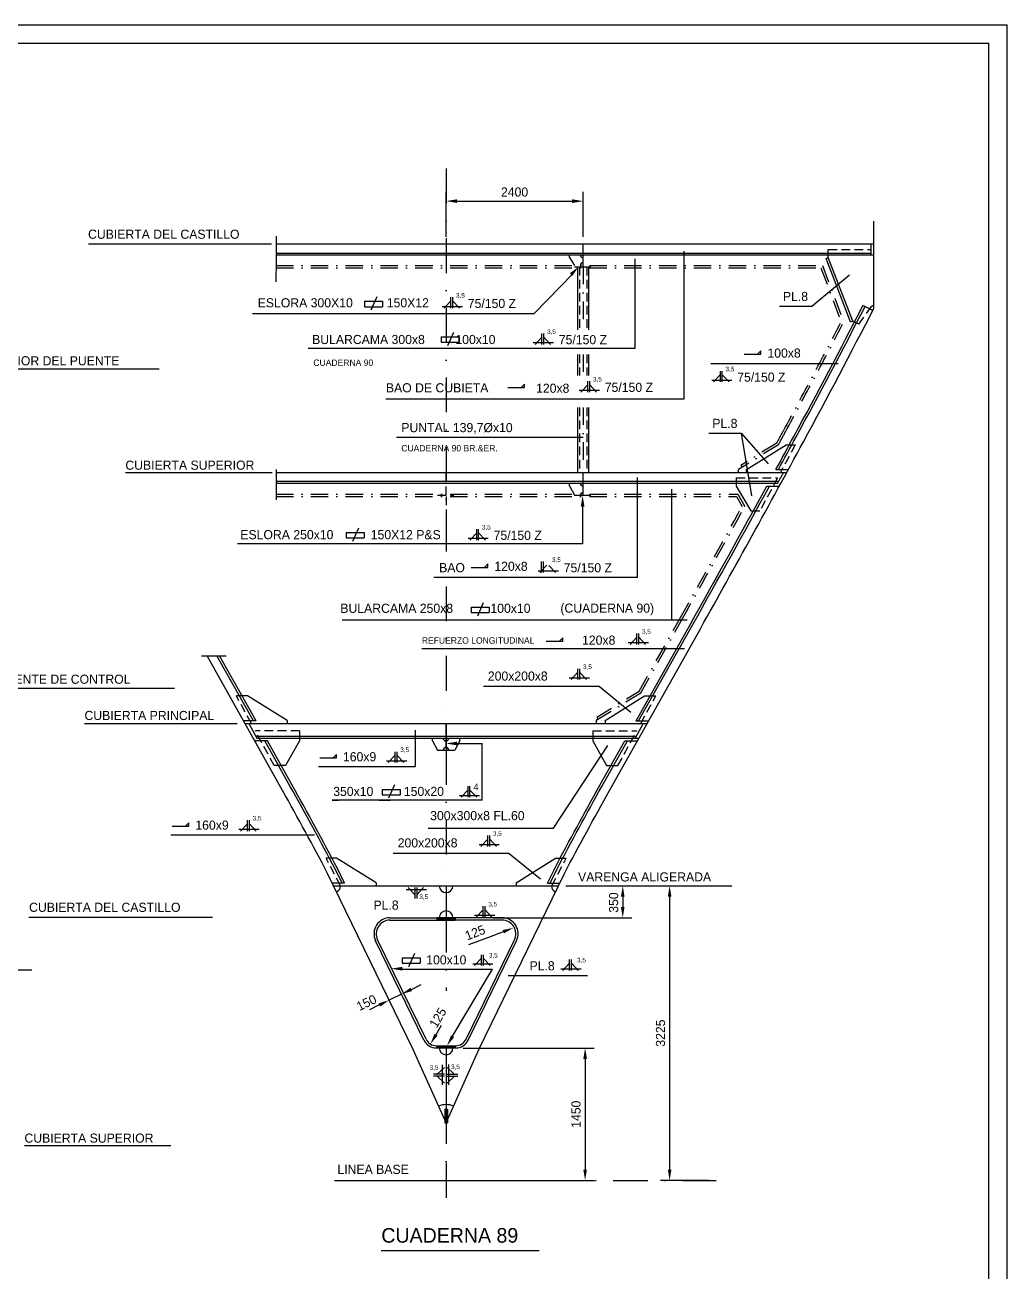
# Model space of a CAD drawing. Extents: x 24741 to 58381, y 5257 to 29017.
# Drawn here: x 47633 to 58381, y 15368 to 29017 of the extents above; entities that cross this region are included whole.
import ezdxf
from ezdxf.enums import TextEntityAlignment as Align

# ---------------------------------------------------------------- set-up
doc = ezdxf.new("R2010")
doc.units = 0
doc.header["$LTSCALE"] = 30
doc.header["$MEASUREMENT"] = 0
for name, pattern in [('RAYITAS2', [4.7625, 3.175, -1.5875]), ('TRAZO_Y_PUNTO', [25.4, 12.7, -6.35, 0, -6.35]), ('TRAZO_Y_PUNTO2', [12.7, 6.35, -3.175, 0, -3.175])]:
    doc.linetypes.add(name, pattern=pattern)
doc.layers.get('0').update_dxf_attribs({"linetype": 'CONTINUOUS'})
doc.layers.get('DEFPOINTS').update_dxf_attribs({"linetype": 'CONTINUOUS'})
doc.layers.add('CUADERNA', color=7, linetype='CONTINUOUS')
doc.styles.get("Standard").update_dxf_attribs({"font": 'Gothic.TTF'})
doc.dimstyles.new('CN', dxfattribs={"dimscale": 40, "dimtxt": 2.5, "dimasz": 3, "dimexe": 2.5, "dimexo": 2, "dimgap": 0.018, "dimtad": 1, "dimdec": 4, "dimlfac": 40, "dimzin": 12, "dimdsep": 46, "dimtxsty": 'Standard', "dimcen": 0.018, "dimclrd": 1, "dimclre": 1, "dimclrt": 3, "dimadec": 0, "dimazin": 0, "dimtfac": 0.2, "dimtdec": 4, "dimtmove": 2, "dimatfit": 3, "dimfxl": 0, "dimtolj": 1, "dimtzin": 12, "dimarcsym": 0})

# ---------------------------------------------------------------- blocks, each defined once
blk = doc.blocks.new('*D70')
at = {"color": 1, "linetype": 'ByBlock'}
for p, q in [((52241, 26700), (52241, 27189)), ((53741, 26700), (53741, 27189)), ((52361, 27089), (53621, 27089))]:
    blk.add_line(p, q, dxfattribs=at)
for points in [[(52361, 27109), (52361, 27069), (52241, 27089)], [(53621, 27109), (53621, 27069), (53741, 27089)]]:
    blk.add_solid(points, dxfattribs=at)
at = {"layer": 'DEFPOINTS', "color": 0, "linetype": 'ByBlock'}
for p in [(53741, 27089), (52241, 26620), (53741, 26620)]:
    blk.add_point(p, dxfattribs=at)
at = {"color": 3, "linetype": 'ByBlock'}
blk.add_text('2400', height=100, dxfattribs=at).set_placement((52991, 27189), align=Align.MIDDLE_CENTER)
blk = doc.blocks.new('*X58')
at = {"color": 0}
for p, q in [((51924, 16609), (51946, 16631)), ((51924, 16587), (51954, 16617)), ((51924, 16564), (51954, 16594)), ((51924, 16542), (51954, 16572)), ((51924, 16519), (51954, 16549)), ((51924, 16497), (51954, 16527)), ((51930, 16481), (51954, 16505)), ((51953, 16481), (51954, 16482))]:
    blk.add_line(p, q, dxfattribs=at)
blk = doc.blocks.new('*D63')
at = {"color": 1, "linetype": 'ByBlock'}
for p, q in [((63289, 19684), (64013, 19684)), ((63913, 19564), (63913, 19454)), ((62490, 19334), (64013, 19334))]:
    blk.add_line(p, q, dxfattribs=at)
for points in [[(63893, 19564), (63933, 19564), (63913, 19684)], [(63893, 19454), (63933, 19454), (63913, 19334)]]:
    blk.add_solid(points, dxfattribs=at)
at = {"layer": 'DEFPOINTS', "color": 0, "linetype": 'ByBlock'}
for p in [(63209, 19684), (62410, 19334), (63913, 19334)]:
    blk.add_point(p, dxfattribs=at)
at = {"color": 3, "linetype": 'ByBlock'}
blk.add_text('350', height=100, rotation=90, dxfattribs=at).set_placement((63813, 19501), align=Align.MIDDLE_CENTER)
blk = doc.blocks.new('*D66')
at = {"color": 1, "linetype": 'ByBlock'}
for p, q in [((62442, 19120), (62224, 19037)), ((62605, 19182), (62442, 19120))]:
    blk.add_line(p, q, dxfattribs=at)
blk.add_solid([(62612, 19163), (62598, 19200), (62717, 19224)], dxfattribs=at)
at = {"layer": 'DEFPOINTS', "color": 0, "linetype": 'ByBlock'}
for p in [(62600, 19180), (62717, 19224)]:
    blk.add_point(p, dxfattribs=at)
at = {"color": 3, "linetype": 'ByBlock'}
blk.add_text('125', height=100, rotation=20.7629, dxfattribs=at).set_placement((62297, 19172), align=Align.MIDDLE_CENTER)
blk = doc.blocks.new('*D64')
at = {"color": 1, "linetype": 'ByBlock'}
for p, q in [((63293, 19684), (64526, 19684)), ((64426, 19564), (64426, 16579)), ((64854, 16459), (64326, 16459))]:
    blk.add_line(p, q, dxfattribs=at)
for points in [[(64406, 19564), (64446, 19564), (64426, 19684)], [(64406, 16579), (64446, 16579), (64426, 16459)]]:
    blk.add_solid(points, dxfattribs=at)
at = {"layer": 'DEFPOINTS', "color": 0, "linetype": 'ByBlock'}
for p in [(63213, 19684), (64426, 16459), (64934, 16459)]:
    blk.add_point(p, dxfattribs=at)
at = {"color": 3, "linetype": 'ByBlock'}
blk.add_text('3225', height=100, rotation=90, dxfattribs=at).set_placement((64326, 18072), align=Align.MIDDLE_CENTER)
blk = doc.blocks.new('*D65')
at = {"color": 1, "linetype": 'ByBlock'}
for p, q in [((62166, 17909), (63601, 17909)), ((63501, 17789), (63501, 16579)), ((60838, 16459), (63601, 16459))]:
    blk.add_line(p, q, dxfattribs=at)
for points in [[(63481, 17789), (63521, 17789), (63501, 17909)], [(63481, 16579), (63521, 16579), (63501, 16459)]]:
    blk.add_solid(points, dxfattribs=at)
at = {"layer": 'DEFPOINTS', "color": 0, "linetype": 'ByBlock'}
for p in [(62086, 17909), (60758, 16459), (63501, 16459)]:
    blk.add_point(p, dxfattribs=at)
at = {"color": 3, "linetype": 'ByBlock'}
blk.add_text('1450', height=100, rotation=90, dxfattribs=at).set_placement((63401, 17184), align=Align.MIDDLE_CENTER)
blk = doc.blocks.new('*D67')
at = {"color": 1, "linetype": 'ByBlock'}
for p, q in [((61600, 18551), (61708, 18603)), ((61322, 18505), (61314, 18523)), ((61492, 18498), (61357, 18433)), ((61249, 18380), (61141, 18328)), ((61527, 18426), (61536, 18408))]:
    blk.add_line(p, q, dxfattribs=at)
for points in [[(61591, 18569), (61609, 18533), (61492, 18498)], [(61241, 18398), (61258, 18362), (61357, 18433)]]:
    blk.add_solid(points, dxfattribs=at)
at = {"layer": 'DEFPOINTS', "color": 0, "linetype": 'ByBlock'}
for p in [(61357, 18433), (61357, 18433), (61492, 18498)]:
    blk.add_point(p, dxfattribs=at)
at = {"color": 3, "linetype": 'ByBlock'}
blk.add_text('150', height=100, rotation=25.9108, dxfattribs=at).set_placement((61108, 18405), align=Align.MIDDLE_CENTER)
blk = doc.blocks.new('*D68')
at = {"color": 1, "linetype": 'ByBlock'}
blk.add_line((61870, 18055), (61931, 18158), dxfattribs=at)
blk.add_solid([(61887, 18045), (61852, 18065), (61808, 17952)], dxfattribs=at)
at = {"layer": 'DEFPOINTS', "color": 0, "linetype": 'ByBlock'}
for p in [(61872, 18059), (61808, 17952)]:
    blk.add_point(p, dxfattribs=at)
at = {"color": 3, "linetype": 'ByBlock'}
blk.add_text('125', height=100, rotation=59.1317, dxfattribs=at).set_placement((61890, 18241), align=Align.MIDDLE_CENTER)

msp = doc.modelspace()

# ---------------------------------------------------------------- linework, layer by layer
at = {"color": 3}
for p, q in [((24740.721039, 29017.4178338), (58380.721039, 29017.4178338)), ((58380.721039, 5257.4178338), (58380.721039, 29017.4178338)), ((50380.8333189, 26703.9926928), (50380.8333189, 26439.309329)), ((50380.8333189, 26439.309329), (50377.3296574, 26207.1165687)), ((50379.9812059, 26382.8385566), (50379.9812059, 26382.8385566)), ((51350.4848313, 25992.3344823), (51350.4848313, 25933.0291416)), ((51350.4848313, 25992.3344823), (51350.4848313, 25933.0291416)), ((51350.4848313, 25992.3344823), (51547.0582241, 25992.3344823)), ((51350.4848313, 25992.3344823), (51547.0582241, 25992.3344823)), ((51484.0063558, 26040.5199359), (51419.1001523, 25894.1101475)), ((51547.0582241, 25992.3344823), (51547.0582241, 25933.0291416)), ((51547.0582241, 25992.3344823), (51547.0582241, 25933.0291416)), ((51350.4848313, 25933.0291416), (51547.0582241, 25933.0291416)), ((51350.4848313, 25933.0291416), (51547.0582241, 25933.0291416)), ((52188.7243865, 25603.9900378), (52385.2977793, 25603.9900378)), ((52188.7243865, 25603.9900378), (52385.2977793, 25603.9900378)), ((52188.7243865, 25603.9900378), (52188.7243865, 25544.6846971)), ((52188.7243865, 25603.9900378), (52188.7243865, 25544.6846971)), ((52188.7243865, 25544.6846971), (52385.2977793, 25544.6846971)), ((52188.7243865, 25544.6846971), (52385.2977793, 25544.6846971)), ((52322.245911, 25652.1754914), (52257.3397075, 25505.765703)), ((52322.245911, 25652.1754914), (52257.3397075, 25505.765703)), ((52385.2977793, 25603.9900378), (52385.2977793, 25544.6846971)), ((52385.2977793, 25603.9900378), (52385.2977793, 25544.6846971)), ((50380.3996629, 24151.8132408), (50380.3996629, 23818.2561729)), ((51281.6626733, 23509.773436), (51216.7564698, 23363.3636476)), ((51281.6626733, 23509.773436), (51216.7564698, 23363.3636476)), ((51148.1411488, 23461.5879824), (51344.7145416, 23461.5879824)), ((51148.1411488, 23461.5879824), (51148.1411488, 23402.2826417)), ((51148.1411488, 23461.5879824), (51148.1411488, 23402.2826417)), ((51148.1411488, 23461.5879824), (51344.7145416, 23461.5879824)), ((51148.1411488, 23402.2826417), (51344.7145416, 23402.2826417)), ((51148.1411488, 23402.2826417), (51344.7145416, 23402.2826417)), ((51344.7145416, 23461.5879824), (51344.7145416, 23402.2826417)), ((51344.7145416, 23461.5879824), (51344.7145416, 23402.2826417)), ((52648.5170096, 22694.0938543), (52583.6108061, 22547.684066)), ((52648.5170096, 22694.0938543), (52583.6108061, 22547.684066)), ((52514.9954851, 22645.9084007), (52514.9954851, 22586.60306)), ((52514.9954851, 22645.9084007), (52514.9954851, 22586.60306)), ((52514.9954851, 22645.9084007), (52711.5688779, 22645.9084007)), ((52514.9954851, 22645.9084007), (52711.5688779, 22645.9084007)), ((52514.9954851, 22586.60306), (52711.5688779, 22586.60306)), ((52514.9954851, 22586.60306), (52711.5688779, 22586.60306)), ((52711.5688779, 22645.9084007), (52711.5688779, 22586.60306)), ((52711.5688779, 22645.9084007), (52711.5688779, 22586.60306)), ((52637.8785095, 20533.632395), (52637.8785095, 21152.6257874)), ((51542.7187102, 20650.9763619), (51739.2921029, 20650.9763619)), ((51542.7187102, 20650.9763619), (51542.7187102, 20591.6710211)), ((51542.7187102, 20650.9763619), (51542.7187102, 20591.6710211)), ((51542.7187102, 20650.9763619), (51739.2921029, 20650.9763619)), ((51676.2402347, 20699.1618154), (51611.3340312, 20552.7520271)), ((51676.2402347, 20699.1618154), (51611.3340312, 20552.7520271)), ((51739.2921029, 20650.9763619), (51739.2921029, 20591.6710211)), ((51739.2921029, 20650.9763619), (51739.2921029, 20591.6710211)), ((51542.7187102, 20591.6710211), (51739.2921029, 20591.6710211)), ((51542.7187102, 20591.6710211), (51739.2921029, 20591.6710211)), ((51895.814359, 18855.661714), (51830.9081555, 18709.2519257)), ((51762.2928345, 18807.4762605), (51762.2928345, 18748.1709197)), ((51762.2928345, 18807.4762605), (51762.2928345, 18748.1709197)), ((51762.2928345, 18807.4762605), (51958.8662272, 18807.4762605)), ((51762.2928345, 18807.4762605), (51958.8662272, 18807.4762605)), ((51762.2928345, 18748.1709197), (51958.8662272, 18748.1709197)), ((51762.2928345, 18748.1709197), (51958.8662272, 18748.1709197)), ((51958.8662272, 18807.4762605), (51958.8662272, 18748.1709197)), ((51958.8662272, 18807.4762605), (51958.8662272, 18748.1709197)), ((51530.2063028, 15604.9846713), (53260.4480671, 15604.9846713))]:
    msp.add_line(p, q, dxfattribs=at)
at = {"color": 2}
for p, q in [((24978.4085842, 28817.4178338), (58180.721039, 28817.4178338)), ((58180.721039, 5457.4178338), (58180.721039, 28817.4178338)), ((55504.4468406, 25413.7558353), (55686.0359178, 25413.7558353)), ((55686.0359178, 25451.2012676), (55650.2169487, 25413.7558353)), ((55686.0359178, 25413.7558353), (55686.0359178, 25451.2012676)), ((52916.4111733, 25048.8762933), (53098.0002505, 25048.8762933)), ((53098.0002505, 25086.3217257), (53062.1812814, 25048.8762933)), ((53098.0002505, 25048.8762933), (53098.0002505, 25086.3217257)), ((52515.993169, 23080.3157483), (52697.5822462, 23080.3157483)), ((52697.5822462, 23117.7611807), (52661.7632772, 23080.3157483)), ((52697.5822462, 23080.3157483), (52697.5822462, 23117.7611807)), ((53337.5571962, 22271.9702916), (53519.1462734, 22271.9702916)), ((53519.1462734, 22309.4157239), (53483.3273043, 22271.9702916)), ((53519.1462734, 22271.9702916), (53519.1462734, 22309.4157239)), ((51040.703901, 21033.24089), (51004.8849319, 20995.7954577)), ((51040.703901, 20995.7954577), (51040.703901, 21033.24089)), ((50859.1148238, 20995.7954577), (51040.703901, 20995.7954577)), ((49243.8649932, 20247.1434343), (49425.4540704, 20247.1434343)), ((49425.4540704, 20284.5888667), (49389.6351013, 20247.1434343)), ((49425.4540704, 20247.1434343), (49425.4540704, 20284.5888667))]:
    msp.add_line(p, q, dxfattribs=at)
at = {"color": 6, "linetype": 'TRAZO_Y_PUNTO'}
for p, q in [((52241.2225396, 27445.1895364), (52241.2225396, 21370.3385566)), ((52241.2225396, 21080.7508867), (52241.2225396, 19595.3385566)), ((52241.2225396, 19245.3385566), (52241.2225396, 18445.3385566)), ((52241.2225396, 17150.6674786), (52241.2225396, 16370.3385566)), ((52241.2225396, 16562.2931005), (52241.2225396, 16042.34892)), ((51020.4060936, 16370.3385566), (55195.694001, 16370.3385566))]:
    msp.add_line(p, q, dxfattribs=at)
at = {"color": 1}
for p, q in [((48328.8529529, 26620.717689), (50329.6149721, 26620.717689)), ((50380.8333189, 26520.3385566), (56894.5214166, 26520.3385566)), ((50381.5249601, 26500.3385566), (56924.5208746, 26500.3385566)), ((54845.429767, 24923.5804061), (54845.429767, 26543.0827901)), ((53591.2223862, 26473.1553875), (53646.0865614, 26382.8385566)), ((54311.2855901, 25475.3687991), (54311.2855901, 26455.7259154)), ((56401.1915573, 26461.3500478), (56424.5197958, 26470.3385566)), ((56668.440832, 25767.7472609), (56401.1915573, 26461.3500478)), ((56691.7690704, 25776.7357698), (56424.5197958, 26470.3385566)), ((53632.1154059, 26297.5934826), (53201.5905718, 25856.5650494)), ((56245.019916, 25938.8114496), (56656.1755415, 26282.245638)), ((55889.0943746, 25938.8114496), (56245.019916, 25938.8114496)), ((56912.5589806, 25891.2295385), (56804.0745523, 25946.8887878)), ((53201.5905718, 25856.5650494), (50124.634182, 25856.5650494)), ((53201.5905718, 25856.5650494), (53081.5905718, 25856.5650494)), ((56668.440832, 25767.7472609), (56691.7690704, 25776.7357698)), ((54311.2855901, 25475.3687991), (50733.8358218, 25475.3687991)), ((46273.1817743, 25253.015122), (49100.0799525, 25253.015122)), ((56531.6338429, 25308.4330267), (55137.6741065, 25308.4330267)), ((51583.0057824, 24923.5804061), (54845.429767, 24923.5804061)), ((51698.5590931, 24505.2038743), (53741.2222328, 24505.2038743)), ((55116.7306861, 24549.6595144), (55472.6562275, 24549.6595144)), ((55472.6562275, 24549.6595144), (55767.2152962, 24212.358071)), ((55472.6562275, 24549.6595144), (55583.1158782, 23862.7909804)), ((55529.3781836, 24150.3385566), (55963.8502628, 24420.3385566)), ((55963.8502628, 24420.3385566), (56062.7465273, 24420.3385566)), ((48731.5783169, 24119.4223568), (50339.1402383, 24119.4223568)), ((54334.380451, 24063.8058536), (54334.380451, 22970.8704597)), ((55417.8240715, 24060.3385566), (55417.8240715, 23970.3385566)), ((55529.3781836, 24120.3385566), (55529.3781836, 24150.3385566)), ((55850.258807, 24150.3385566), (55986.9034464, 24150.3385566)), ((50381.5249601, 24022.3385566), (55882.970306, 24022.3385566)), ((50381.5249601, 24000.3385566), (55870.9624501, 24000.3385566)), ((53591.2223862, 23973.1553875), (53646.0865614, 23870.3385566)), ((54707.9498987, 23936.7360214), (54707.9498987, 22502.3318329)), ((55417.8240715, 23970.3385566), (55576.3809112, 23700.3385566)), ((55752.0225176, 23970.3385566), (55888.7631332, 23970.3385566)), ((53736.0097034, 23746.1426927), (53736.0097034, 23339.2450705)), ((55576.3809112, 23700.3385566), (55675.6102821, 23700.3385566)), ((53736.0097034, 23339.2450705), (49960.2461915, 23339.2450705)), ((54334.380451, 22970.8704597), (52107.9440625, 22970.8704597)), ((54879.259241, 22502.3318329), (51105.6564215, 22502.3318329)), ((51975.8781805, 22192.3120828), (54851.2640028, 22192.3120828)), ((46326.2839423, 21757.4981996), (49268.8202789, 21757.4981996)), ((53919.650084, 21775.9126698), (52650.4869645, 21775.9126698)), ((53919.650084, 21775.9126698), (54262.5151468, 21495.5792377)), ((50068.6014794, 21674.1612853), (49946.2826893, 21674.1612853)), ((50501.4911234, 21404.1612853), (50068.6014794, 21674.1612853)), ((53980.9539557, 21404.1612853), (54413.8435997, 21674.1612853)), ((54413.8435997, 21674.1612853), (54536.1623898, 21674.1612853)), ((49955.058912, 21369.4211379), (48284.5610874, 21369.4211379)), ((50163.3451126, 21400.3385566), (50024.4491848, 21400.3385566)), ((50501.4911234, 21404.1612853), (50501.4911234, 21374.1612853)), ((51903.7051415, 21299.9601161), (51903.7051415, 20901.4002317)), ((53980.9539557, 21404.1612853), (53980.9539557, 21374.1612853)), ((54319.0999665, 21400.3385566), (54457.9958943, 21400.3385566)), ((50285.7231091, 21180.3385566), (50148.07469, 21180.3385566)), ((50159.6299425, 21232.3385566), (54322.8151366, 21232.3385566)), ((50171.7477211, 21210.3385566), (54351.2284125, 21210.3385566)), ((50636.4066586, 21180.3385566), (50483.9374767, 20910.3385566)), ((50636.4066586, 21290.3385566), (50636.4066586, 21180.3385566)), ((52091.2223862, 21183.5677176), (52146.0865614, 21080.7508867)), ((52391.2223814, 21183.5681721), (52336.3583639, 21080.7508867)), ((53846.0384205, 21290.3385566), (53846.0384205, 21180.3385566)), ((53846.0384205, 21180.3385566), (53998.5076024, 20910.3385566)), ((54196.72197, 21180.3385566), (54334.3703891, 21180.3385566)), ((52361.2225396, 21152.6257874), (52637.8785095, 21152.6257874)), ((53417.7999348, 20227.1820035), (54010.2603906, 21130.6396299)), ((50483.9374767, 20910.3385566), (50361.0856922, 20910.3385566)), ((50846.0388341, 20901.4002317), (51903.7051415, 20901.4002317)), ((53998.5076024, 20910.3385566), (54121.3593869, 20910.3385566)), ((52637.8785095, 20533.632395), (50995.0567287, 20533.632395)), ((52637.8785095, 20533.632395), (50995.0567287, 20533.632395)), ((50995.0567287, 20533.632395), (51064.233255, 20533.632395)), ((51511.0282913, 20533.632395), (51631.0282913, 20533.632395)), ((52637.8785095, 20533.632395), (52517.8785095, 20533.632395)), ((52045.4221026, 20227.1820035), (53417.7999348, 20227.1820035)), ((49230.7890035, 20152.7482083), (50800.3405763, 20152.7482083)), ((52932.8657308, 19950.2696367), (51663.7026114, 19950.2696367)), ((52932.8657308, 19950.2696367), (53275.7307937, 19669.9362046)), ((51041.7551946, 19897.5923838), (50928.0656305, 19897.5923838)), ((51474.6448386, 19627.5923838), (51041.7551946, 19897.5923838)), ((53007.8002405, 19627.5923838), (53440.6898845, 19897.5923838)), ((53440.6898845, 19897.5923838), (53554.3794487, 19897.5923838)), ((51130.9190207, 19623.7696552), (50997.6029001, 19623.7696552)), ((51474.6448386, 19627.5923838), (51474.6448386, 19595.3385566)), ((53007.8002405, 19627.5923838), (53007.8002405, 19595.3385566)), ((53351.5260585, 19623.7696552), (53484.8421791, 19623.7696552)), ((54787.5881891, 19595.3385566), (55367.536986, 19595.3385566)), ((47676.0860435, 19253.6493265), (49685.2540291, 19253.6493265)), ((46420.4364692, 18675.9089236), (47707.4554707, 18675.9089236)), ((51761.7412512, 18684.2283774), (52749.6109995, 18684.2283774)), ((52312.9364547, 17948.5301324), (52749.6109995, 18684.2283774)), ((52919.6781784, 18612.6802897), (53788.3219633, 18612.6802897)), ((47628.1052087, 16754.2455177), (49229.4575601, 16754.2455177))]:
    msp.add_line(p, q, dxfattribs=at)
at = {"color": 7}
for p, q in [((50381.5249601, 26620.3385566), (56924.5246577, 26620.3385566)), ((53646.0865614, 26370.3385566), (53827.0572135, 26370.3385566)), ((50381.5249601, 24120.3385566), (55970.5675848, 24120.3385566)), ((53646.0865614, 23870.3385566), (53827.0572135, 23870.3385566)), ((50041.3072083, 21370.3385566), (54441.1378708, 21370.3385566)), ((52146.0865614, 21080.7508867), (52336.3583639, 21080.7508867)), ((52141.2225396, 19233.2622631), (52341.2225396, 19233.2622631)), ((52141.2225396, 17833.2622631), (52341.2225396, 17833.2622631)), ((52226.2225396, 17150.6674786), (52256.2225396, 17150.6674786)), ((52226.2225396, 17000.6674786), (52256.2225396, 17000.6674786))]:
    msp.add_line(p, q, dxfattribs=at)
at = {"color": 1, "linetype": 'RAYITAS2'}
for p, q in [((56424.5227128, 26560.3385566), (56894.522713, 26560.3385566)), ((56757.4137294, 25742.814584), (56900.3620573, 25936.5607082)), ((56757.4137294, 25742.814584), (56691.7690704, 25776.7357698)), ((56062.7465273, 24420.3385566), (55901.4397585, 24120.3385566)), ((55417.8240715, 24060.3385566), (55869.1784047, 24060.3385566)), ((55869.1784047, 24060.3385566), (55675.6102821, 23700.3385566)), ((50111.2772299, 21370.3385566), (49946.2826893, 21674.1612853)), ((54371.1678493, 21370.3385566), (54536.1623898, 21674.1612853)), ((50361.0856922, 20910.3385566), (50154.7221798, 21290.3385566)), ((50636.4066586, 21290.3385566), (50154.7221798, 21290.3385566)), ((53846.0384205, 21290.3385566), (54327.7228993, 21290.3385566)), ((54121.3593869, 20910.3385566), (54327.7228993, 21290.3385566)), ((51084.4309451, 19593.7696552), (50928.0656305, 19897.5923838)), ((53398.014134, 19593.7696552), (53554.3794487, 19897.5923838))]:
    msp.add_line(p, q, dxfattribs=at)
at = {"color": 6, "linetype": 'TRAZO_Y_PUNTO2'}
for p, q in [((50379.6039696, 26357.8385566), (56343.9681668, 26357.8385566)), ((50379.9812059, 26382.8385566), (56361.2985823, 26382.8385566)), ((53741.2222328, 26370.3385566), (53741.2222328, 25679.2086703)), ((56343.9681668, 26357.8385566), (56565.2307253, 25767.2805817)), ((56361.2985823, 26382.8385566), (56592.5390368, 25765.6492072)), ((53741.2222328, 25410.0182713), (53741.2222328, 25179.4060797)), ((53741.2222328, 24830.8187247), (53741.2222328, 24120.3385566)), ((55860.1008119, 24440.5293629), (55467.7906285, 24197.0710669)), ((55878.9119237, 24422.780365), (55442.034918, 24151.6649673)), ((50379.6039696, 23857.8385566), (55419.1830973, 23857.8385566)), ((50379.9812059, 23882.8385566), (55433.7852613, 23882.8385566)), ((55419.1830973, 23857.8385566), (55481.5532468, 23747.2520526)), ((55433.7852613, 23882.8385566), (55510.1641105, 23747.4136781)), ((53884.3901778, 21408.727689), (54372.3391645, 21707.1967069)), ((53889.6006949, 21441.2209343), (54353.7362127, 21725.1237109)), ((53884.3901778, 21408.727689), (53884.3901778, 21370.3385566))]:
    msp.add_line(p, q, dxfattribs=at)
at = {"color": 1, "linetype": 'Continuous'}
for p, q in [((53681.2222328, 26370.3385566), (53681.2222328, 25679.2086703)), ((53801.2222328, 26370.3385566), (53801.2222328, 25679.2086703)), ((53681.2222328, 25410.0182713), (53681.2222328, 25179.4060797)), ((53801.2222328, 25410.0182713), (53801.2222328, 25179.4060797)), ((53681.2222328, 24830.8187247), (53681.2222328, 24120.3385566)), ((53801.2222328, 24830.8187247), (53801.2222328, 24120.3385566)), ((50083.6184223, 21370.3385566), (50171.7477211, 21210.3385566)), ((54398.8266569, 21370.3385566), (54310.697358, 21210.3385566)), ((51627.6905169, 19245.3385566), (52341.2225396, 19245.3385566)), ((51627.6905169, 19220.3385566), (52341.2225396, 19220.3385566)), ((52854.7545622, 19245.3385566), (52141.2225396, 19245.3385566)), ((52854.7545622, 19220.3385566), (52141.2225396, 19220.3385566))]:
    msp.add_line(p, q, dxfattribs=at)
at = {"color": 6, "linetype": 'RAYITAS2'}
for p, q in [((53701.2222328, 26370.3385566), (53701.2222328, 25679.2086703)), ((53781.2222328, 26370.3385566), (53781.2222328, 25679.2086703)), ((53701.2222328, 25410.0182713), (53701.2222328, 25179.4060797)), ((53781.2222328, 25410.0182713), (53781.2222328, 25179.4060797)), ((53701.2222328, 24830.8187247), (53701.2222328, 24120.3385566)), ((53781.2222328, 24830.8187247), (53781.2222328, 24120.3385566)), ((52241.2225396, 23857.8385566), (52241.2225396, 23560.2681457))]:
    msp.add_line(p, q, dxfattribs=at)
at = {"color": 6}
for p, q in [((52200.0125034, 25936.6266004), (52420.471104, 25936.6266004)), ((52219.009157, 25916.9129472), (52294.8334536, 25997.274845)), ((52294.8334536, 25916.9129472), (52294.8334536, 26036.1115307)), ((52315.3807731, 25916.9129472), (52315.3807731, 26036.1115307)), ((52389.6218316, 25916.9129472), (52315.3807731, 25995.5968602)), ((53196.0089583, 25540.4134658), (53416.4675589, 25540.4134658)), ((53215.0056119, 25520.6998127), (53290.8299085, 25601.0617105)), ((53290.8299085, 25520.6998127), (53290.8299085, 25639.8983962)), ((53311.377228, 25520.6998127), (53311.377228, 25639.8983962)), ((53385.6182865, 25520.6998127), (53311.377228, 25599.3837257)), ((53793.6631682, 24998.8581272), (53793.6631682, 25118.0567107)), ((53814.2104877, 24998.8581272), (53814.2104877, 25118.0567107)), ((55148.6909414, 25130.2456613), (55369.1495421, 25130.2456613)), ((55167.6875951, 25110.5320082), (55243.5118917, 25190.893906)), ((55243.5118917, 25110.5320082), (55243.5118917, 25229.7305917)), ((55264.0592111, 25110.5320082), (55264.0592111, 25229.7305917)), ((55338.3002697, 25110.5320082), (55264.0592111, 25189.2159212)), ((53698.842218, 25018.5717803), (53919.3008186, 25018.5717803)), ((53717.8388716, 24998.8581272), (53793.6631682, 25079.2200249)), ((53888.4515462, 24998.8581272), (53814.2104877, 25077.5420401)), ((55467.7906285, 24197.0710669), (55480.7957443, 24175.719007)), ((55442.034918, 24121.6649673), (55442.034918, 24151.6649673)), ((52577.2348242, 23378.9038797), (52577.2348242, 23498.1024632)), ((52597.7821437, 23378.9038797), (52597.7821437, 23498.1024632)), ((52482.413874, 23398.6175328), (52702.8724746, 23398.6175328)), ((52501.4105276, 23378.9038797), (52577.2348242, 23459.2657775)), ((52672.0232022, 23378.9038797), (52597.7821437, 23457.5877927)), ((53268.6596614, 23024.0809643), (53344.483958, 23104.4428621)), ((53286.8820892, 23024.0809643), (53286.8820892, 23143.2795478)), ((53307.4294086, 23024.0809643), (53307.4294086, 23143.2795478)), ((53439.272336, 23024.0809643), (53365.0312774, 23102.7648773)), ((53249.6630077, 23043.7946174), (53470.1216084, 23043.7946174)), ((54235.344743, 22257.6482117), (54455.8033436, 22257.6482117)), ((54254.3413966, 22237.9345585), (54330.1656932, 22318.2964563)), ((54330.1656932, 22237.9345585), (54330.1656932, 22357.1331421)), ((54350.7130127, 22237.9345585), (54350.7130127, 22357.1331421)), ((54424.9540712, 22237.9345585), (54350.7130127, 22316.6184715)), ((49565.9195591, 22110.8674906), (49835.8274645, 22110.8674906)), ((53590.1711538, 21871.9195305), (53810.6297545, 21871.9195305)), ((53609.1678074, 21852.2058773), (53684.992104, 21932.5677751)), ((53684.992104, 21852.2058773), (53684.992104, 21971.4044608)), ((53705.5394235, 21852.2058773), (53705.5394235, 21971.4044608)), ((53779.780482, 21852.2058773), (53705.5394235, 21930.8897903)), ((53889.6006949, 21441.2209343), (53903.1575071, 21420.2073037)), ((51608.7614058, 20943.2912162), (51684.5857024, 21023.653114)), ((51684.5857024, 20943.2912162), (51684.5857024, 21062.4897997)), ((51705.1330219, 20943.2912162), (51705.1330219, 21062.4897997)), ((51779.3740804, 20943.2912162), (51705.1330219, 21021.9751292)), ((51589.7647521, 20963.0048693), (51810.2233528, 20963.0048693)), ((52405.9160497, 20564.9055897), (52481.7403463, 20645.2674875)), ((52481.7403463, 20564.9055897), (52481.7403463, 20684.1041732)), ((52502.2876658, 20564.9055897), (52502.2876658, 20684.1041732)), ((52576.5287243, 20564.9055897), (52502.2876658, 20643.5895027)), ((52386.9193961, 20584.6192429), (52607.3779967, 20584.6192429)), ((49974.5149216, 20214.352846), (50194.9735222, 20214.352846)), ((49993.5115752, 20194.6391928), (50069.3358718, 20275.0010906)), ((50069.3358718, 20194.6391928), (50069.3358718, 20313.8377763)), ((50089.8831913, 20194.6391928), (50089.8831913, 20313.8377763)), ((50164.1242498, 20194.6391928), (50089.8831913, 20273.3231058)), ((52622.3834542, 20026.5628442), (52698.2077509, 20106.924742)), ((52698.2077509, 20026.5628442), (52698.2077509, 20145.7614277)), ((52718.7550703, 20026.5628442), (52718.7550703, 20145.7614277)), ((52792.9961289, 20026.5628442), (52718.7550703, 20105.2467572)), ((52603.3868006, 20046.2764973), (52823.8454013, 20046.2764973)), ((51806.4720316, 19555.7139046), (52026.9306323, 19555.7139046)), ((51825.4686853, 19575.4275577), (51901.2929819, 19495.06566)), ((51901.2929819, 19575.4275577), (51901.2929819, 19456.2289742)), ((51996.0813599, 19575.4275577), (51921.8403013, 19496.7436447)), ((51921.8403013, 19575.4275577), (51921.8403013, 19456.2289742)), ((52553.3762268, 19273.0031649), (52773.8348274, 19273.0031649)), ((52572.3728804, 19253.2895118), (52648.197177, 19333.6514096)), ((52648.197177, 19253.2895118), (52648.197177, 19372.4880953)), ((52668.7444965, 19253.2895118), (52668.7444965, 19372.4880953)), ((52742.985555, 19253.2895118), (52668.7444965, 19331.9734248)), ((52628.9727996, 18721.4054883), (52628.9727996, 18840.6040718)), ((52649.520119, 18721.4054883), (52649.520119, 18840.6040718)), ((52534.1518493, 18741.1191414), (52754.61045, 18741.1191414)), ((52553.148503, 18721.4054883), (52628.9727996, 18801.7673861)), ((52723.7611776, 18721.4054883), (52649.520119, 18800.0894013)), ((53517.9133595, 18668.1755766), (53593.7376561, 18748.5374743)), ((53593.7376561, 18668.1755766), (53593.7376561, 18787.3741601)), ((53614.2849756, 18668.1755766), (53614.2849756, 18787.3741601)), ((53688.5260341, 18668.1755766), (53614.2849756, 18746.8594895)), ((53498.9167059, 18687.8892297), (53719.3753065, 18687.8892297)), ((52204.1184207, 17416.8102251), (52204.1184207, 17637.2688257)), ((52271.5143703, 17417.7781255), (52271.5143703, 17638.2367262)), ((52223.8320739, 17532.1784948), (52104.6334904, 17532.1784948)), ((52223.8320739, 17511.6311753), (52104.6334904, 17511.6311753)), ((52223.8320739, 17435.8068787), (52143.4701761, 17511.6311753)), ((52223.8320739, 17606.4195533), (52145.1481609, 17532.1784948)), ((52251.8007171, 17607.3874538), (52330.4846301, 17533.1463952)), ((52251.8007171, 17533.1463952), (52370.9993006, 17533.1463952)), ((52251.8007171, 17436.7747791), (52332.1626149, 17512.5990758)), ((52251.8007171, 17512.5990758), (52370.9993006, 17512.5990758))]:
    msp.add_line(p, q, dxfattribs=at)
at = {"color": 7, "linetype": 'RAYITAS2'}
msp.add_line((52146.0865614, 23870.3385566), (52327.0572135, 23870.3385566), dxfattribs=at)
at = {"color": 7, "linetype": 'Continuous'}
for p, q in [((52241.2225396, 21370.3385566), (52241.2225396, 21080.7508867)), ((51011.3199413, 19595.3385566), (53474.9280684, 19595.3385566)), ((52241.2225396, 17833.2622631), (52241.2225396, 17150.6674786)), ((52226.2225396, 17150.6674786), (52226.2225396, 17000.6674786)), ((52256.2225396, 17150.6674786), (52256.2225396, 17000.6674786))]:
    msp.add_line(p, q, dxfattribs=at)
at = {"color": 7, "linetype": 'TRAZO_Y_PUNTO'}
for p, q in [((52241.2225396, 19595.3385566), (52241.2225396, 19245.3385566)), ((52141.2225396, 19245.3385566), (52141.2225396, 19220.3385566)), ((52341.2225396, 19245.3385566), (52341.2225396, 19220.3385566)), ((52141.2225396, 17845.3385566), (52141.2225396, 17820.3385566)), ((52341.2225396, 17845.3385566), (52341.2225396, 17820.3385566))]:
    msp.add_line(p, q, dxfattribs=at)
at = {"color": 6, "linetype": 'Continuous'}
for p, q in [((52134.2845185, 17845.3385566), (52348.1605606, 17845.3385566)), ((52134.2845185, 17820.3385566), (52348.1605606, 17820.3385566))]:
    msp.add_line(p, q, dxfattribs=at)
at = {"color": 3}
for centre, radius, start, end in [((53741.2224169, 26499.1198663), 30, 180, 269.9999296981), ((53741.2222328, 26385.654769), 30, 89.9999296981, 180), ((53741.2222328, 23870.3385566), 30, 89.9999296981, 180), ((53741.2224169, 23999.1198663), 30, 180, 269.9999296981), ((52241.2224169, 21209.5321964), 30, 180, 269.9999296981), ((52241.2222721, 21209.5321964), 30, 270.0002439034, 0.0001736015), ((52241.2222328, 21080.7508867), 30, 89.9999296981, 180), ((52241.2228463, 21080.7508867), 30, 0.0001736015, 90.0002439034), ((51011.3199413, 19595.3385566), 75, 295.9108179215, 360), ((52241.2225396, 19595.3385566), 75, 180, 0), ((53471.1251378, 19595.3385566), 75, 180, 244.0891820785), ((52241.2225396, 19245.3385566), 75, 0, 180), ((52241.2225396, 17820.3385566), 75, 180, 0)]:
    msp.add_arc(centre, radius, start, end, dxfattribs=at)
at = {"color": 1}
for centre, radius, start, end in [((56924.5025396, 25918.7495566), 30, 89.9981429631, 149.1692001894), ((51627.6905169, 19070.3385566), 175, 90, 205.9108179215), ((51627.6905169, 19070.3385566), 150, 90, 205.9108179215), ((52854.7545622, 19070.3385566), 175, 334.0891820785, 90), ((52854.7545622, 19070.3385566), 150, 334.0891820785, 90), ((52134.2845185, 17970.3385566), 150, 205.9108179215, 270), ((52134.2845185, 17970.3385566), 125, 205.9108179215, 270), ((52348.1605606, 17970.3385566), 125, 270, 334.0891820785), ((52348.1605606, 17970.3385566), 150, 270, 334.0891820785), ((52241.2225396, 17000.6674786), 200, 65.8670483076, 114.1329516924)]:
    msp.add_arc(centre, radius, start, end, dxfattribs=at)
for points in [[(53594.4345569, 26298.4400535), (53623.0576199, 26270.4986816), (53692.5702041, 26370.3385566)], [(53716.0097034, 23746.1426927), (53756.0097034, 23746.1426927), (53736.0097034, 23866.1426927)], [(52361.2225396, 21132.6257874), (52361.2225396, 21172.6257874), (52241.2225396, 21152.6257874)], [(51761.7412512, 18668.0193525), (51761.7412512, 18708.0193525), (51641.7412512, 18688.0193525)], [(52330.1350507, 17938.3218858), (52295.7378588, 17958.7383789), (52251.6869755, 17845.3385566)]]:
    msp.add_solid(points, dxfattribs=at)
at = {"layer": 'CUADERNA', "color": 1}
for p, q in [((56424.5197958, 26470.3385566), (56424.5227128, 26560.3385566)), ((51999.420307, 17904.6753135), (51470.282341, 18993.8685223)), ((52021.8501071, 17915.7171036), (51492.7692233, 19004.792813)), ((52460.594972, 17915.7171036), (52989.6758558, 19004.792813)), ((52483.0247721, 17904.6753135), (53012.1627381, 18993.8685223))]:
    msp.add_line(p, q, dxfattribs=at)
at = {"layer": 'CUADERNA'}
for points in [[(52256.2225396, 17034.1487254), (52604.0325396, 17810.4895566), (53537.1225396, 19731.1895566, -0.00628), (54029.3025396, 20637.4495566), (55024.8025396, 22409.0095566, 0.003666), (56152.6425396, 24455.5795566, 0.005905), (56924.5025396, 25918.7495566), (56924.5325396, 26870.3495566)], [(52226.2225396, 17034.1487254), (51878.4125396, 17810.4895566), (50945.3225396, 19731.1895566, 0.00628), (50453.1425396, 20637.4495566), (49625.1787375, 22110.8674906, -0.003666)]]:
    msp.add_lwpolyline(points, format="xyb", dxfattribs=at)
at = {"layer": 'CUADERNA', "color": 7, "linetype": 'TRAZO_Y_PUNTO'}
for points in [[(53741.2222328, 26370.3385566), (53741.2225396, 26620.3385566)], [(53741.2222328, 23870.3385566), (53741.2225396, 24120.3385566)], [(52241.2222328, 21120.3385566), (52241.2225396, 21370.3385566)]]:
    msp.add_lwpolyline(points, dxfattribs=at)
at = {"layer": 'CUADERNA', "color": 1}
msp.add_lwpolyline([(56894.5207684, 26500.3385566), (56894.5246577, 26620.3385566)], dxfattribs=at)
at = {"layer": 'CUADERNA', "color": 1, "linetype": 'TRAZO_Y_PUNTO'}
for points in [[(53591.2223862, 26473.1553875), (53591.2224195, 26500.3385566)], [(53591.2223862, 23973.1553875), (53591.2224195, 24000.3385566)], [(52091.2223862, 21183.5677176), (52091.2224195, 21210.7508867)], [(52391.2223814, 21183.5681721), (52391.2222657, 21210.7513412)]]:
    msp.add_lwpolyline(points, dxfattribs=at)
at = {"layer": 'CUADERNA', "color": 1}
for points in [[(55850.258807, 24150.3385566, 0.0006475621), (56047.1485248, 24512.7723508, 0.0057983279), (56804.0745523, 25946.8887878)], [(55878.7289591, 24150.3385566, 0.0006261604), (56069.1264436, 24500.8571835, 0.0057982881), (56826.3178064, 25935.476617, 0.0057982881)], [(55870.9624501, 24000.3385566, 0.0002144736), (55936.4052987, 24120.3385566, 0.0058791972)], [(54320.3474752, 21400.3385566), (54920.1602765, 22467.7462575, 0.002696476), (55752.0225176, 23970.3385566, 0.0057983279)], [(54349.024224, 21400.3385566), (54941.9665554, 22455.5198026, 0.002717926), (55780.512682, 23970.3385566, 0.0057982881)], [(50133.4208551, 21400.3385566), (49734.150413, 22110.8674906, -0.0036659769)], [(50162.0976039, 21400.3385566), (49762.8271565, 22110.8674906, -0.0036659943)], [(51103.1250387, 19623.7696552), (51030.0936131, 19774.0996975, 0.0062899947), (50536.0059027, 20683.9110567), (50257.0463587, 21180.3385566, -0.0036659769)], [(51130.9190207, 19623.7696552), (51052.4019207, 19785.3915715, 0.0062926191), (50557.8120426, 20696.1377821), (50285.7231091, 21180.3385566, -0.0036659943)], [(53351.5260585, 19623.7696552), (53430.0431584, 19785.3915715, -0.0062926191), (53924.6330365, 20696.1377821), (54196.72197, 21180.3385566, 0.0036659943)], [(53379.3200404, 19623.7696552), (53452.351466, 19774.0996975, -0.0062899947), (53946.4391764, 20683.9110567), (54225.3987204, 21180.3385566, 0.0036659769)]]:
    msp.add_lwpolyline(points, format="xyb", dxfattribs=at)
at = {"layer": 'CUADERNA', "color": 6, "linetype": 'TRAZO_Y_PUNTO2'}
for points in [[(55860.1008119, 24440.5293629, 0.0002398687), (55932.863356, 24574.7312366, 0.0048354968), (56565.2307253, 25767.2805817)], [(55878.9119237, 24422.780365, 0.0002502594), (55954.841272, 24562.8160642, 0.0048752446), (56592.5390368, 25765.6492072)], [(54353.7362127, 21725.1237109), (54806.797813, 22531.3776624, 0.002184962), (55481.5532468, 23747.2520526, 0.0056894594)], [(54372.3391645, 21707.1967069), (54828.6040966, 22519.1512158, 0.0022068237), (55510.1641105, 23747.4136781, 0.0057110666)]]:
    msp.add_lwpolyline(points, format="xyb", dxfattribs=at)
at = {"layer": 'CUADERNA', "color": 7, "linetype": 'RAYITAS2'}
msp.add_lwpolyline([(52241.2222328, 23870.3385566), (52241.2225396, 24120.3385566)], dxfattribs=at)

# ---------------------------------------------------------------- block references
at = {"color": 6}
msp.add_blockref('*X58', (302.0908724, 519.8494539), dxfattribs=at)

# ---------------------------------------------------------------- texts
at = {"color": 3}
for s, height, p in [('CUBIERTA DEL CASTILLO', 100, (48323.697081, 26676.9932363)), ('3,5', 50, (52350.7666762, 26032.7922892)), ('PL.8', 100, (55927.7005305, 25995.5310617)), ('ESLORA 300X10          150X12', 100, (50180.151346, 25926.3104588)), ('75/150 Z', 100, (52479.2732586, 25919.0807428)), ('3,5', 50, (53346.7631311, 25636.5791547)), ('BULARCAMA 300x8         100x10', 100, (50775.3823113, 25524.6451994)), ('75/150 Z', 100, (53475.2697135, 25522.8676082)), ('CUBIERTA SUPERIOR DEL PUENTE', 100, (46376.9867623, 25291.6027388)), ('100x8', 100, (55758.3841132, 25375.9195244)), ('CUADERNA 90', 70, (50788.678418, 25285.4677121)), ('3,5', 50, (55299.4451142, 25226.4113502)), ('3,5', 50, (53849.5963908, 25114.7374692)), ('75/150 Z', 100, (55427.9516967, 25112.6998037)), ('BAO DE CUBIETA', 100, (51583.0057824, 24995.9146557)), ('120x8', 100, (53226.6232173, 24991.0345231)), ('75/150 Z', 100, (53978.1029732, 25001.0259227)), ('PL.8', 100, (55155.336842, 24606.3791264)), ('PUNTAL 139,7%%cx10', 100, (51751.1610773, 24560.5107148)), ('CUADERNA 90 BR.&ER.', 70, (51751.1610773, 24349.7507114)), ('CUBIERTA SUPERIOR', 100, (48731.5783169, 24149.0563013)), ('ESLORA 250x10           150X12 P&S', 100, (49990.0276458, 23388.5214708)), ('3,5', 50, (52633.1680468, 23494.7832217)), ('75/150 Z', 100, (52761.6746292, 23381.0716752)), ('BAO', 100, (52165.5459313, 23027.3541107)), ('120x8', 100, (52769.9304416, 23042.4794374)), ('3,5', 50, (53400.4171806, 23139.9603063)), ('75/150 Z', 100, (53528.923763, 23026.2487598)), ('BULARCAMA 250x8           100x10', 100, (51084.3423708, 22582.732423)), ('(CUADERNA 90)', 100, (53492.5835491, 22584.204677)), ('3,5', 50, (54386.0989158, 22353.8139006)), ('REFUERZO LONGITUDINAL', 70, (51975.8781805, 22245.5131856)), ('120x8', 100, (53729.6233804, 22234.1339807)), ('3,5', 50, (53740.9253266, 21968.0852193)), ('CUBIERTA DEL PUENTE DE CONTROL', 100, (46321.2101414, 21806.6922519)), ('200x200x8', 100, (52698.9464636, 21840.8486102)), ('CUBIERTA PRINCIPAL', 100, (48284.5610874, 21409.4187915)), ('160x9', 100, (51113.0520964, 20957.9591468)), ('3,5', 50, (51740.518925, 21059.1705582)), ('350x10         150x20', 100, (51006.6311619, 20578.3005043)), ('4', 75, (52540.8014918, 20638.8059566)), ('3,5', 50, (50125.2690944, 20310.5185348)), ('300x300x8 FL.60', 100, (52067.572346, 20313.2874833)), ('160x9', 100, (49497.8022658, 20209.3071234)), ('200x200x8', 100, (51712.1621105, 20015.2055771)), ('3,5', 50, (52754.1409734, 20142.4421862)), ('VARENGA ALIGERADA', 100, (53685.7938058, 19642.742799)), ('CUBIERTA DEL CASTILLO', 100, (47678.5124963, 19309.9248739)), ('PL.8', 100, (51447.543327, 19333.9468578)), ('3,5', 50, (51948.9822563, 19450.3902805)), ('3,5', 50, (52704.1303996, 19369.1688538)), ('3,5', 50, (52710.3138768, 18809.9825374)), ('100x10', 100, (52024.869335, 18734.8004028)), ('PL.8', 100, (53155.1262652, 18669.4855764)), ('3,5', 50, (53675.0787334, 18756.7526257)), ('3,5', 50, (52061.7798963, 17581.3281724)), ('3,5', 50, (52296.1372128, 17589.3977943)), ('CUBIERTA SUPERIOR', 100, (47627.6303549, 16783.8794623)), ('LINEA BASE', 100, (51052.6517874, 16441.4345108))]:
    msp.add_text(s, height=height, dxfattribs=at).set_placement(p)
at = {"color": 7}
msp.add_text('CUADERNA 89', height=160, dxfattribs=at).set_placement((51533.1271933, 15689.3184637))

# ---------------------------------------------------------------- dimensions: what is measured, and where the dimension line sits
at = {"color": 3}
dim = msp.add_linear_dim(base=(53741.2225396, 27088.6279926), p1=(52241.2225396, 26620.3385566), p2=(53741.2225396, 26620.3385566), text='2400', dimstyle='CN', dxfattribs=at)
dim.commit()
dim.dimension.update_dxf_attribs({"geometry": '*D70', "text_midpoint": (52991.2225396, 27188.6279926)})
for base, p1, p2, angle, text, picture, middle, dimtype in [((54175.0624816, 19245.3385566), (53471.1251378, 19595.3385566), (52672.34187, 19245.3385566), 90, '350', '*D63', (54075.0624816, 19411.9713274), 128), ((51619.3375373, 18343.777189), (51754.2588309, 18409.3229327), (51619.3375373, 18343.777189), 205.9108179215, '150', '*D67', (51370.4721951, 18315.5193662), 129)]:
    dim = msp.add_linear_dim(base=base, p1=p1, p2=p2, angle=angle, text=text, dimstyle='CN', dxfattribs=at)
    dim.commit()
    dim.dimension.update_dxf_attribs({"geometry": picture, "text_midpoint": middle, "dimtype": dimtype, "insert": (-9737.9451633, -88.9982191)})
for base, p1, p2, text, picture, middle in [((54687.5881891, 16370.3385566), (53474.9280684, 19595.3385566), (55195.694001, 16370.3385566), '3225', '*D64', (54587.5881891, 17982.8385566)), ((53762.692655, 16370.3385566), (52348.1605606, 17820.3385566), (51020.4060936, 16370.3385566), '1450', '*D65', (53662.692655, 17095.3385566))]:
    dim = msp.add_linear_dim(base=base, p1=p1, p2=p2, angle=90, text=text, dimstyle='CN', dxfattribs=at)
    dim.commit()
    dim.dimension.update_dxf_attribs({"geometry": picture, "text_midpoint": middle, "insert": (-9737.9451633, -88.9982191)})
dim = msp.add_radius_dim(center=(52862.0814265, 19091.0118314), mpoint=(52978.9633876, 19135.3244388), text='125', dimstyle='CN', dxfattribs=at)
dim.commit()
dim.dimension.update_dxf_attribs({"geometry": '*D66', "text_midpoint": (52559.3281274, 19083.1766783), "insert": (-9737.9451633, -88.9982191)})
dim = msp.add_radius_dim(center=(52134.2845185, 17970.3385566), mpoint=(52070.1512542, 17863.0449203), text='125', dimstyle='CN', dxfattribs=at)
dim.commit()
dim.dimension.update_dxf_attribs({"geometry": '*D68', "text_midpoint": (52152.4082675, 18152.3167875), "dimtype": 132, "insert": (-9737.9451633, -88.9982191)})

doc.saveas('drawing.dxf')
